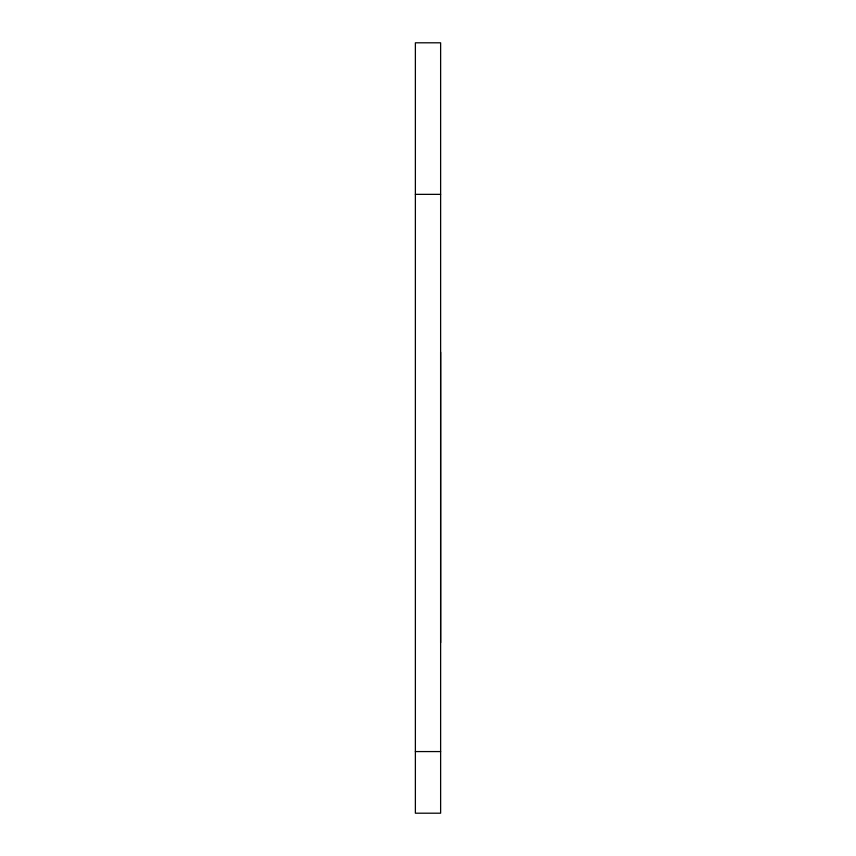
<?xml version="1.0" encoding="UTF-8"?>
<svg xmlns="http://www.w3.org/2000/svg" width="856" height="856" viewBox="0 0 856 856"><rect width="100%" height="100%" fill="white"/><g stroke="black" fill="none" stroke-linecap="round" stroke-linejoin="round"><path stroke-width="1.28" d="M440.626 751.568L440.626 42.8L415.374 42.8L415.374 813.2L440.626 813.2L440.626 751.568L415.374 751.568M415.374 194.355L440.626 194.355M440.626 352.223L440.626 642.706"/></g></svg>
